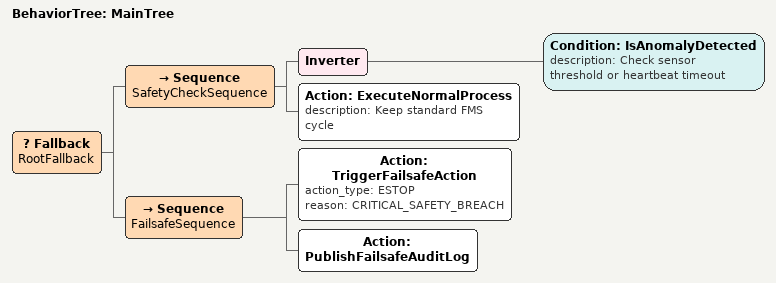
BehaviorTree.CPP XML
<root main_tree_to_execute="MainTree">
    <BehaviorTree ID="MainTree">
        <Fallback name="RootFallback">
            <!-- 1. 이상 징후 감지 및 E-Stop 트리거 검속 -->
            <Sequence name="SafetyCheckSequence">
                <Inverter>
                    <Condition ID="IsAnomalyDetected" description="Check sensor threshold or heartbeat timeout"/>
                </Inverter>
                <Action ID="ExecuteNormalProcess" description="Keep standard FMS cycle"/>
            </Sequence>

            <!-- 2. 결함 포착 시 Behavior Tree 기반 우회(Bypass) 또는 Failsafe E-Stop -->
            <Sequence name="FailsafeSequence">
                <Action ID="TriggerFailsafeAction" action_type="ESTOP" reason="CRITICAL_SAFETY_BREACH"/>
                <Action ID="PublishFailsafeAuditLog"/>
            </Sequence>
        </Fallback>
    </BehaviorTree>
</root>
